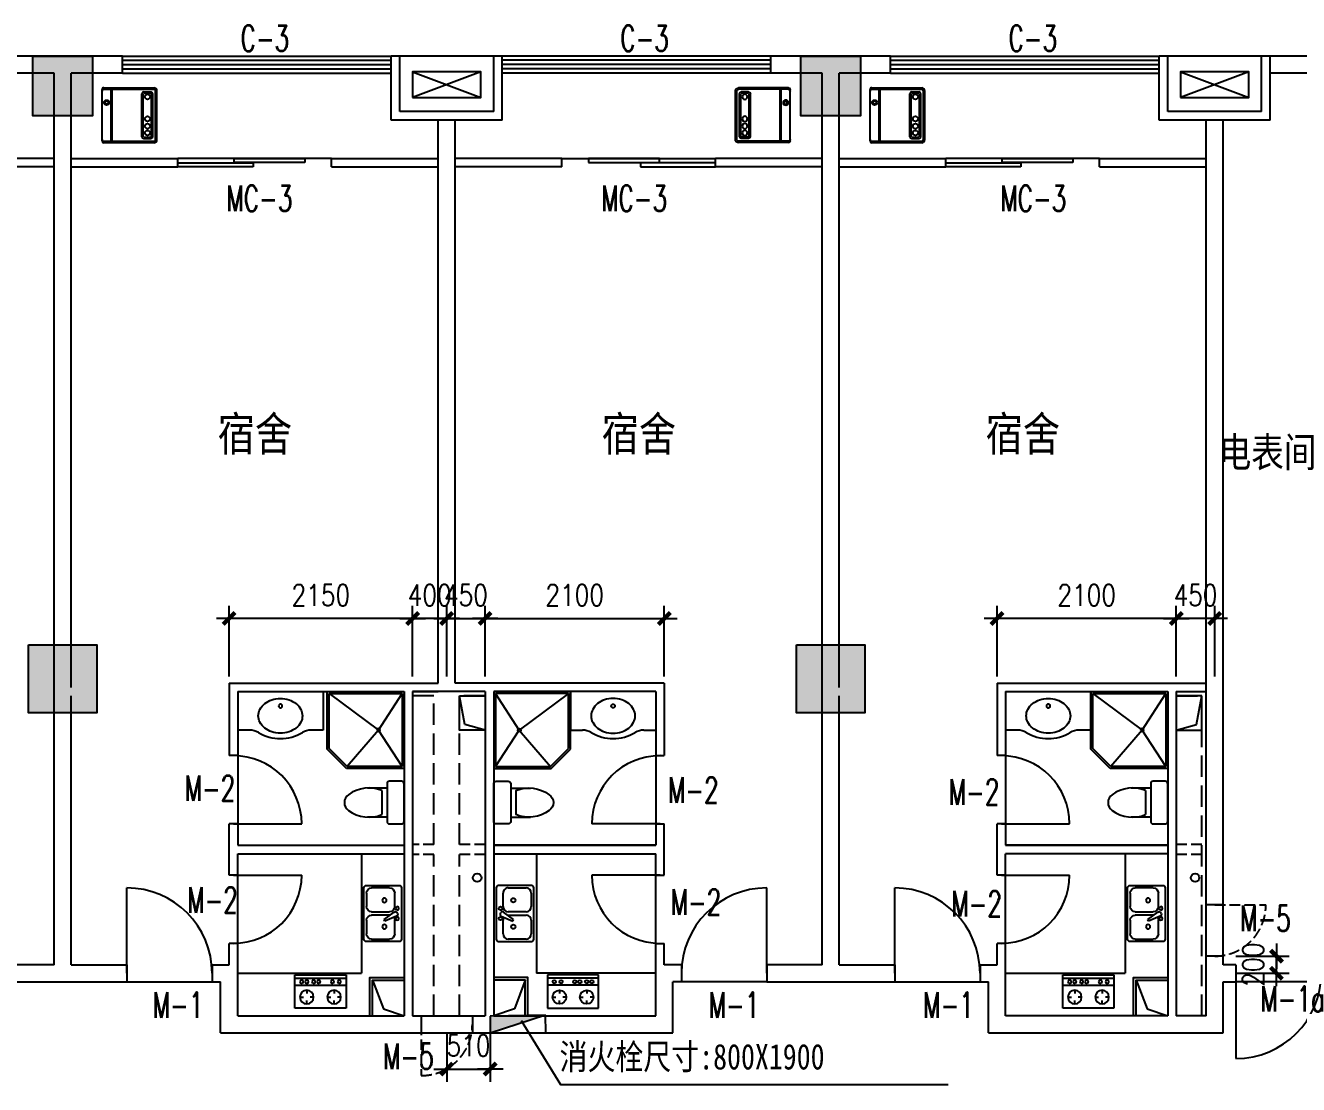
# Model space of a CAD drawing. Extents: x -357449 to -117302, y 127569 to 244935.
# Drawn here: x -296708 to -281788, y 220787 to 233200 of the extents above; entities that cross this region are included whole.
import ezdxf

# ---------------------------------------------------------------- set-up
doc = ezdxf.new("R2010")
doc.units = 0
doc.header["$MEASUREMENT"] = 0
doc.linetypes.add('DASH', pattern=[0.35, 0.25, -0.1])
doc.layers.get('0').update_dxf_attribs({"linetype": 'CONTINUOUS'})
doc.layers.get('DEFPOINTS').update_dxf_attribs({"linetype": 'CONTINUOUS'})
for name, color, linetype in [('1', 8, 'CONTINUOUS'), ('2', 4, 'CONTINUOUS'), ('COLUMN', 4, 'CONTINUOUS'), ('DIM', 7, 'CONTINUOUS'), ('F', 31, 'CONTINUOUS'), ('JAJU', 8, 'CONTINUOUS'), ('WALL', 1, 'CONTINUOUS'), ('WINDOW', 4, 'CONTINUOUS'), ('WINDOWS', 4, 'CONTINUOUS'), ('阳台', 4, 'CONTINUOUS')]:
    doc.layers.add(name, color=color, linetype=linetype)
doc.layers.add('AXIS', color=3, linetype='CONTINUOUS', lineweight=9)
doc.styles.add('CHINA', font='SimSun.ttf', dxfattribs={"width": 0.85, "height": 150})
doc.styles.add('DIM_FONT', font='SIMPLEX.shx', dxfattribs={"width": 0.8})
doc.styles.add('FS', font='txt.shx', dxfattribs={"width": 0.66, "height": 150, "bigfont": 'fs.shx'})
doc.styles.add('H1', font='SimSun.ttf')
doc.dimstyles.new('DIMN-200', dxfattribs={"dimtxt": 300, "dimasz": 1, "dimexe": 250, "dimexo": 0, "dimgap": 150, "dimtad": 1, "dimdec": 0, "dimdsep": 46, "dimtxsty": 'DIM_FONT', "dimblk": '_DIMX', "dimcen": 2.5, "dimclrd": 256, "dimclre": 256, "dimclrt": 4, "dimadec": 0, "dimazin": 0, "dimtfac": 1, "dimtdec": 0, "dimtix": 1, "dimtmove": 2, "dimatfit": 3, "dimldrblk": '_DIMX', "dimfxl": 0, "dimtolj": 1, "dimtzin": 0, "dimarcsym": 0})
doc.dimstyles.get("Standard").update_dxf_attribs({"dimtxt": 375, "dimasz": 1, "dimexe": 150, "dimexo": 0, "dimgap": 200, "dimtad": 1, "dimdec": 0, "dimzin": 0, "dimdsep": 46, "dimtxsty": 'DIM_FONT', "dimblk1": '_DIMX', "dimblk2": '_DIMX', "dimsah": 1, "dimcen": 200, "dimclrd": 256, "dimclre": 256, "dimclrt": 4, "dimadec": 0, "dimazin": 0, "dimtfac": 1, "dimtdec": 0, "dimtix": 1, "dimtmove": 2, "dimatfit": 3, "dimldrblk": '_DIMX', "dimfxl": 0, "dimtolj": 1, "dimtzin": 0, "dimarcsym": 0})

# ---------------------------------------------------------------- blocks, each defined once
blk = doc.blocks.new('A$C571F03B5')
for p, q in [((0, 470), (0, 30)), ((170, 500), (30, 500)), ((200, 30), (200, 470)), ((200, 420), (430, 420)), ((260, 110), (260, 390)), ((30, 0), (170, 0)), ((200, 80), (430, 80))]:
    blk.add_line(p, q)
for centre, radius, start, end in [((30, 470), 30, 90, 180), ((170, 470), 30, 0, 90), ((413, 23), 398, 53.3619, 112.5495), ((590, 250), 110, 303.4509, 56.5491), ((413, 477), 398, 247.4505, 306.6381), ((30, 30), 30, 180, 270), ((170, 30), 30, 270, 0)]:
    blk.add_arc(centre, radius, start, end)
at = {"style": 'DIM_FONT', "text_generation_flag": 4, "width": 0.8, "flags": 9}
for tag in ['YSIZE', 'XSIZE']:
    blk.add_attdef(tag, (0, 250), '', height=0.5, rotation=90, dxfattribs=at)
blk = doc.blocks.new('A$C13156595')
for p, q in [((900, 900), (0, 900)), ((0, 900), (0, 0)), ((900, 225), (900, 900)), ((877, 877), (22, 877)), ((22, 877), (22, 22)), ((300, 450), (22, 877)), ((877, 877), (300, 450)), ((877, 234), (877, 877)), ((22, 22), (300, 450)), ((300, 450), (666, 22)), ((666, 22), (877, 234)), ((675, 0), (900, 225)), ((0, 0), (675, 0)), ((22, 22), (666, 22))]:
    blk.add_line(p, q)
blk.add_circle((300, 450), 18.7)
blk = doc.blocks.new('A$C54757736')
for p, q in [((0, 410), (0, 30)), ((630, 440), (30, 440)), ((30, 90), (30, 300)), ((90, 360), (250, 360)), ((299, 382), (241, 246)), ((259, 236), (347, 355)), ((310, 299), (310, 90)), ((328, 393), (342, 385)), ((350, 90), (350, 300)), ((410, 360), (570, 360)), ((630, 300), (630, 90)), ((660, 30), (660, 410)), ((241, 246), (259, 236)), ((250, 30), (90, 30)), ((570, 30), (410, 30)), ((30, 0), (630, 0))]:
    blk.add_line(p, q)
for centre, radius in [((270, 390), 20), ((390, 390), 20), ((175, 240), 25), ((485, 240), 25)]:
    blk.add_circle(centre, radius)
for centre, radius, start, end in [((30, 410), 30, 90, 180), ((90, 300), 60, 90, 180), ((250, 300), 60, 56.607, 90), ((318, 375), 20, 60, 159.4623), ((332, 367), 20, 320.5377, 60), ((410, 300), 60, 90, 180), ((570, 300), 60, 360, 90), ((630, 410), 30, 360, 90), ((30, 30), 30, 180, 270), ((90, 90), 60, 180, 270), ((250, 90), 60, 270, 360), ((410, 90), 60, 180, 270), ((570, 90), 60, 270, 360), ((630, 30), 30, 270, 360)]:
    blk.add_arc(centre, radius, start, end)
blk = doc.blocks.new('A$C58910DAE')
for p, q in [((0, 600), (0, 0)), ((390, 600), (0, 600)), ((270, 0), (270, 600)), ((350, 0), (350, 600)), ((390, 0), (390, 600)), ((50, 460), (90, 460)), ((130, 540), (130, 500)), ((210, 460), (170, 460)), ((130, 380), (130, 420)), ((130, 220), (130, 180)), ((0, 0), (390, 0)), ((50, 140), (90, 140)), ((130, 60), (130, 100)), ((210, 140), (170, 140))]:
    blk.add_line(p, q)
for centre, radius in [((130, 460), 80), ((310, 520), 20), ((310, 440), 20), ((310, 280), 20), ((130, 140), 80), ((310, 220), 20), ((310, 140), 20), ((310, 80), 20)]:
    blk.add_circle(centre, radius)
blk = doc.blocks.new('A$C6F837C5C')
at = {"layer": '1'}
blk.add_lwpolyline([(259, 407, 0.078966), (157, 391, 0.088152), (76, 347, 0.105269), (19, 279, 0.121685), (0, 203, 0.121685), (19, 128, 0.105269), (76, 60, 0.088152), (157, 16, 0.078966), (259, 0, 0.078966), (360, 16, 0.088152), (441, 60, 0.105269), (498, 128, 0.121685), (517, 203, 0.121685), (498, 279, 0.105269), (441, 347, 0.088152), (360, 391, 0.078966)], format="xyb", close=True, dxfattribs=at)
blk.add_circle((259, 88), 22, dxfattribs=at)
blk = doc.blocks.new('A$C5E2968BE')
for p, q in [((0, 606), (0, 38)), ((16, 606), (16, 38)), ((622, 643), (38, 643)), ((622, 627), (38, 627)), ((525, 627), (525, 16)), ((536, 627), (536, 16)), ((643, 622), (643, 21)), ((48, 573), (48, 70)), ((64, 573), (64, 70)), ((155, 595), (70, 595)), ((155, 579), (70, 579)), ((161, 573), (161, 70)), ((177, 573), (177, 70)), ((622, 16), (38, 16)), ((622, 0), (38, 0)), ((155, 64), (70, 64)), ((155, 48), (70, 48))]:
    blk.add_line(p, q)
for centre, radius in [((111, 529), 30), ((111, 449), 30), ((111, 364), 30), ((590, 173), 30), ((590, 173), 19.3), ((111, 106), 30)]:
    blk.add_circle(centre, radius)
for centre, radius, start, end in [((38, 606), 37.5, 90, 180), ((38, 606), 21.4, 90, 180), ((622, 622), 21.4, 0, 90), ((622, 606), 21.4, 0, 90), ((70, 573), 21.4, 90, 180), ((155, 573), 21.4, 0, 90), ((38, 38), 37.5, 180, 270), ((38, 38), 21.4, 180, 270), ((70, 70), 21.4, 180, 270), ((155, 70), 21.4, 270, 0), ((622, 38), 21.4, 270, 0), ((622, 21), 21.4, 270, 0)]:
    blk.add_arc(centre, radius, start, end)
blk = doc.blocks.new('_DIMX')
blk.add_line((-150, 0), (150, 0))
at = {"const_width": 50}
blk.add_lwpolyline([(-70, -70), (70, 70)], dxfattribs=at)
blk = doc.blocks.new('*D563')
at = {"linetype": 'ByBlock'}
for p, q in [((-282104, 221787), (-282104, 221214)), ((-281594, 221784), (-281594, 221214)), ((-282105, 221364), (-282106, 221364)), ((-282104, 221364), (-281594, 221364)), ((-281593, 221364), (-281592, 221364))]:
    blk.add_line(p, q, dxfattribs=at)
at = {"layer": 'DEFPOINTS', "color": 0, "linetype": 'ByBlock'}
for p in [(-282104, 221787), (-281594, 221784), (-281594, 221364)]:
    blk.add_point(p, dxfattribs=at)
at = {"linetype": 'ByBlock'}
blk.add_blockref('_DIMX', (-282104, 221364), dxfattribs=at)
at = {"linetype": 'ByBlock', "rotation": 180}
blk.add_blockref('_DIMX', (-281594, 221364), dxfattribs=at)
at = {"color": 4, "linetype": 'ByBlock', "insert": (-281849, 221639), "char_height": 250, "attachment_point": 5, "style": 'DIM_FONT'}
blk.add_mtext('\\A1;510', dxfattribs=at)
blk = doc.blocks.new('*D648')
at = {"linetype": 'ByBlock'}
for p, q in [((-290654, 225965), (-290654, 226795)), ((-288554, 225965), (-288554, 226795)), ((-290653, 226645), (-288555, 226645))]:
    blk.add_line(p, q, dxfattribs=at)
at = {"layer": 'DEFPOINTS', "color": 0, "linetype": 'ByBlock'}
for p in [(-288554, 226645), (-290654, 225965), (-288554, 225965)]:
    blk.add_point(p, dxfattribs=at)
at = {"linetype": 'ByBlock', "rotation": 180}
blk.add_blockref('_DIMX', (-290654, 226645), dxfattribs=at)
at = {"linetype": 'ByBlock'}
blk.add_blockref('_DIMX', (-288554, 226645), dxfattribs=at)
at = {"color": 4, "linetype": 'ByBlock', "insert": (-289604, 226920), "char_height": 250, "attachment_point": 5, "style": 'DIM_FONT'}
blk.add_mtext('\\A1;2100', dxfattribs=at)
blk = doc.blocks.new('*D647')
at = {"linetype": 'ByBlock'}
for p, q in [((-291104, 225965), (-291104, 226795)), ((-290654, 225965), (-290654, 226795)), ((-291105, 226645), (-291106, 226645)), ((-291104, 226645), (-290654, 226645)), ((-290653, 226645), (-290652, 226645))]:
    blk.add_line(p, q, dxfattribs=at)
at = {"layer": 'DEFPOINTS', "color": 0, "linetype": 'ByBlock'}
for p in [(-290654, 226645), (-291104, 225965), (-290654, 225965)]:
    blk.add_point(p, dxfattribs=at)
at = {"linetype": 'ByBlock'}
blk.add_blockref('_DIMX', (-291104, 226645), dxfattribs=at)
at = {"linetype": 'ByBlock', "rotation": 180}
blk.add_blockref('_DIMX', (-290654, 226645), dxfattribs=at)
at = {"color": 4, "linetype": 'ByBlock', "insert": (-290879, 226920), "char_height": 250, "attachment_point": 5, "style": 'DIM_FONT'}
blk.add_mtext('\\A1;450', dxfattribs=at)
blk = doc.blocks.new('*D646')
at = {"linetype": 'ByBlock'}
for p, q in [((-291504, 225965), (-291504, 226795)), ((-291104, 225965), (-291104, 226795)), ((-291505, 226645), (-291506, 226645)), ((-291104, 226645), (-291504, 226645)), ((-291103, 226645), (-291102, 226645))]:
    blk.add_line(p, q, dxfattribs=at)
at = {"layer": 'DEFPOINTS', "color": 0, "linetype": 'ByBlock'}
for p in [(-291504, 226645), (-291504, 225965), (-291104, 225965)]:
    blk.add_point(p, dxfattribs=at)
at = {"linetype": 'ByBlock'}
blk.add_blockref('_DIMX', (-291504, 226645), dxfattribs=at)
at = {"linetype": 'ByBlock', "rotation": 180}
blk.add_blockref('_DIMX', (-291104, 226645), dxfattribs=at)
at = {"color": 4, "linetype": 'ByBlock', "insert": (-291304, 226920), "char_height": 250, "attachment_point": 5, "style": 'DIM_FONT'}
blk.add_mtext('\\A1;400', dxfattribs=at)
blk = doc.blocks.new('*D645')
at = {"linetype": 'ByBlock'}
for p, q in [((-293654, 225965), (-293654, 226795)), ((-291504, 225965), (-291504, 226795)), ((-291505, 226645), (-293653, 226645))]:
    blk.add_line(p, q, dxfattribs=at)
at = {"layer": 'DEFPOINTS', "color": 0, "linetype": 'ByBlock'}
for p in [(-293654, 226645), (-293654, 225965), (-291504, 225965)]:
    blk.add_point(p, dxfattribs=at)
at = {"linetype": 'ByBlock', "rotation": 180}
blk.add_blockref('_DIMX', (-293654, 226645), dxfattribs=at)
at = {"linetype": 'ByBlock'}
blk.add_blockref('_DIMX', (-291504, 226645), dxfattribs=at)
at = {"color": 4, "linetype": 'ByBlock', "insert": (-292579, 226920), "char_height": 250, "attachment_point": 5, "style": 'DIM_FONT'}
blk.add_mtext('\\A1;2150', dxfattribs=at)
blk = doc.blocks.new('*D657')
at = {"linetype": 'ByBlock'}
for p, q in [((-275654, 225965), (-275654, 226795)), ((-273554, 225965), (-273554, 226795)), ((-273555, 226645), (-275653, 226645))]:
    blk.add_line(p, q, dxfattribs=at)
at = {"layer": 'DEFPOINTS', "color": 0, "linetype": 'ByBlock'}
for p in [(-275654, 226645), (-275654, 225965), (-273554, 225965)]:
    blk.add_point(p, dxfattribs=at)
at = {"linetype": 'ByBlock', "rotation": 180}
blk.add_blockref('_DIMX', (-275654, 226645), dxfattribs=at)
at = {"linetype": 'ByBlock'}
blk.add_blockref('_DIMX', (-273554, 226645), dxfattribs=at)
at = {"color": 4, "linetype": 'ByBlock', "insert": (-274604, 226920), "char_height": 250, "attachment_point": 5, "style": 'DIM_FONT'}
blk.add_mtext('\\A1;2100', dxfattribs=at)
blk = doc.blocks.new('*D658')
at = {"linetype": 'ByBlock'}
for p, q in [((-273554, 225965), (-273554, 226795)), ((-273104, 225965), (-273104, 226795)), ((-273555, 226645), (-273556, 226645)), ((-273104, 226645), (-273554, 226645)), ((-273103, 226645), (-273102, 226645))]:
    blk.add_line(p, q, dxfattribs=at)
at = {"layer": 'DEFPOINTS', "color": 0, "linetype": 'ByBlock'}
for p in [(-273554, 226645), (-273554, 225965), (-273104, 225965)]:
    blk.add_point(p, dxfattribs=at)
at = {"linetype": 'ByBlock'}
blk.add_blockref('_DIMX', (-273554, 226645), dxfattribs=at)
at = {"linetype": 'ByBlock', "rotation": 180}
blk.add_blockref('_DIMX', (-273104, 226645), dxfattribs=at)
at = {"color": 4, "linetype": 'ByBlock', "insert": (-273329, 226920), "char_height": 250, "attachment_point": 5, "style": 'DIM_FONT'}
blk.add_mtext('\\A1;450', dxfattribs=at)
blk = doc.blocks.new('A$C7A4B52A7')
at = {"layer": '1'}
for p, q in [((27586, 3633), (26936, 3623)), ((26936, 3623), (26939, 3423)), ((27586, 3633), (26939, 3423)), ((27589, 3433), (27586, 3633)), ((26939, 3423), (27589, 3433))]:
    blk.add_line(p, q, dxfattribs=at)
blk.add_solid([(27583, 3631), (26937, 3622), (26941, 3426)], dxfattribs=at)
blk = doc.blocks.new('*D1247')
at = {"linetype": 'ByBlock'}
for p, q in [((-284067, 222292), (-283442, 222292)), ((-283592, 222293), (-283592, 222294)), ((-283592, 222092), (-283592, 222292)), ((-284067, 222092), (-283442, 222092)), ((-283592, 222091), (-283592, 222090))]:
    blk.add_line(p, q, dxfattribs=at)
at = {"layer": 'DEFPOINTS', "color": 0, "linetype": 'ByBlock'}
for p in [(-284067, 222292), (-283592, 222292), (-284067, 222092)]:
    blk.add_point(p, dxfattribs=at)
at = {"linetype": 'ByBlock'}
for p, rotation in [((-283592, 222292), 270), ((-283592, 222092), 90)]:
    blk.add_blockref('_DIMX', p, dxfattribs=dict(at, rotation=rotation))
at = {"color": 4, "linetype": 'ByBlock', "insert": (-283867, 222192), "char_height": 250, "attachment_point": 5, "rotation": 90, "style": 'DIM_FONT'}
blk.add_mtext('\\A1;200', dxfattribs=at)

msp = doc.modelspace()

# ---------------------------------------------------------------- hatches: boundary and pattern name
at = {"layer": 'COLUMN'}
h = msp.add_hatch(color=256, dxfattribs=at)
h.paths.add_polyline_path([(-296270.51, 232841.93), (-296620.51, 232841.93), (-296620.51, 232491.93), (-296270.51, 232491.93)])
h.paths.add_polyline_path([(-295920.51, 232841.93), (-296270.51, 232841.93), (-296270.51, 232491.93), (-295920.51, 232491.93)])
h.paths.add_polyline_path([(-296270.51, 232491.93), (-296620.51, 232491.93), (-296620.51, 232141.93), (-296270.51, 232141.93)])
h.paths.add_polyline_path([(-295920.51, 232491.93), (-296270.51, 232491.93), (-296270.51, 232141.93), (-295920.51, 232141.93)])
h = msp.add_hatch(color=256, dxfattribs=at)
h.paths.add_polyline_path([(-287270.51, 232841.93), (-287620.51, 232841.93), (-287620.51, 232491.93), (-287270.51, 232491.93)])
h.paths.add_polyline_path([(-286920.51, 232841.93), (-287270.51, 232841.93), (-287270.51, 232491.93), (-286920.51, 232491.93)])
h.paths.add_polyline_path([(-287270.51, 232491.93), (-287620.51, 232491.93), (-287620.51, 232141.93), (-287270.51, 232141.93)])
h.paths.add_polyline_path([(-286920.51, 232491.93), (-287270.51, 232491.93), (-287270.51, 232141.93), (-286920.51, 232141.93)])
for points in [[(-296670.51, 225141.93), (-295870.51, 225141.93), (-295870.51, 225941.93), (-296670.51, 225941.93)], [(-287670.51, 225141.93), (-286870.51, 225141.93), (-286870.51, 225941.93), (-287670.51, 225941.93)]]:
    msp.add_hatch(color=256, dxfattribs=at).paths.add_polyline_path(points)

# ---------------------------------------------------------------- linework, layer by layer
at = {"layer": '1'}
for p, q in [((-291370.51, 232657.83), (-292170.51, 232357.83)), ((-292170.51, 232657.83), (-291370.51, 232357.83)), ((-282370.51, 232657.83), (-283170.51, 232357.83)), ((-283170.51, 232657.83), (-282370.51, 232357.83)), ((-293220.51, 225391.93), (-293220.51, 224941.93)), ((-290320.51, 225391.93), (-290320.51, 224941.93)), ((-284220.51, 225391.93), (-284220.51, 224941.93)), ((-294081.07, 224941.93), (-294220.51, 224941.93)), ((-293220.51, 224941.93), (-293359.96, 224941.93)), ((-290320.51, 224941.93), (-290181.07, 224941.93)), ((-289459.96, 224941.93), (-289320.51, 224941.93)), ((-285081.07, 224941.93), (-285220.51, 224941.93)), ((-284220.51, 224941.93), (-284359.96, 224941.93)), ((-292770.51, 223491.93), (-292770.51, 222091.93)), ((-290720.51, 223491.93), (-290720.51, 222091.93)), ((-283820.51, 223491.93), (-283820.51, 222091.93)), ((-282670.51, 222891.93), (-282870.51, 222891.93)), ((-282670.51, 222291.93), (-282870.51, 222291.93)), ((-294220.51, 222091.93), (-292770.51, 222091.93)), ((-292640.51, 222011.93), (-292512.67, 221676.37)), ((-290850.51, 222011.93), (-290978.35, 221676.37)), ((-289320.51, 222091.93), (-290720.51, 222091.93)), ((-285220.51, 222091.93), (-283820.51, 222091.93)), ((-283690.51, 222011.93), (-283562.67, 221676.37)), ((-292512.67, 221676.37), (-292270.51, 221591.93)), ((-292070.51, 221591.93), (-292070.51, 221391.93)), ((-291470.51, 221591.93), (-291470.51, 221391.93)), ((-290978.35, 221676.37), (-291220.51, 221591.93)), ((-283562.67, 221676.37), (-283320.51, 221591.93))]:
    msp.add_line(p, q, dxfattribs=at)
for points in [[(-292170.51, 232357.83), (-291370.51, 232357.83), (-291370.51, 232657.83), (-292170.51, 232657.83)], [(-283170.51, 232357.83), (-282370.51, 232357.83), (-282370.51, 232657.83), (-283170.51, 232657.83)]]:
    msp.add_lwpolyline(points, close=True, dxfattribs=at)
for points in [[(-292670.51, 221591.93), (-292670.51, 221591.93), (-292670.51, 222041.93), (-292270.51, 222041.93)], [(-292640.51, 221591.93), (-292640.51, 222011.93), (-292270.51, 222011.93)], [(-290820.51, 221591.93), (-290820.51, 221591.93), (-290820.51, 222041.93), (-291220.51, 222041.93)], [(-290850.51, 221591.93), (-290850.51, 222011.93), (-291220.51, 222011.93)], [(-283720.51, 221591.93), (-283720.51, 221591.93), (-283720.51, 222041.93), (-283320.51, 222041.93)], [(-283690.51, 221591.93), (-283690.51, 222011.93), (-283320.51, 222011.93)]]:
    msp.add_lwpolyline(points, dxfattribs=at)
for centre, radius, start, end in [((-294081.07, 224741.93), 200, 58.997281, 90), ((-293720.51, 225341.93), 500, 238.997281, 301.002719), ((-293359.96, 224741.93), 200, 90, 121.002719), ((-290181.07, 224741.93), 200, 58.997281, 90), ((-289820.51, 225341.93), 500, 238.997281, 301.002719), ((-289459.96, 224741.93), 200, 90, 121.002719), ((-285081.07, 224741.93), 200, 58.997281, 90), ((-284720.51, 225341.93), 500, 238.997281, 301.002719), ((-284359.96, 224741.93), 200, 90, 121.002719)]:
    msp.add_arc(centre, radius, start, end, dxfattribs=at)
at = {"layer": '2', "color": 4}
msp.add_lwpolyline([(-290900.23, 221537.56), (-290435.55, 220787.06), (-285893.46, 220787.06)], dxfattribs=at)
at = {"layer": 'COLUMN'}
for points in [[(-296620.51, 232841.93), (-295920.51, 232841.93), (-295920.51, 232141.93), (-296620.51, 232141.93)], [(-287620.51, 232841.93), (-286920.51, 232841.93), (-286920.51, 232141.93), (-287620.51, 232141.93)], [(-296670.51, 225941.93), (-295870.51, 225941.93), (-295870.51, 225141.93), (-296670.51, 225141.93)], [(-287670.51, 225941.93), (-286870.51, 225941.93), (-286870.51, 225141.93), (-287670.51, 225141.93)]]:
    msp.add_lwpolyline(points, close=True, dxfattribs=at)
at = {"layer": 'DIM'}
for centre in [(-291413.93, 223211.42), (-283000.76, 223211.42)]:
    msp.add_circle(centre, 50, dxfattribs=at)
at = {"layer": 'JAJU', "color": 8}
for p, q in [((-295570.51, 232691.93), (-292420.51, 232691.93)), ((-295570.51, 232641.93), (-292420.51, 232641.93)), ((-287970.51, 232691.93), (-291120.51, 232691.93)), ((-287970.51, 232641.93), (-291120.51, 232641.93)), ((-286570.51, 232691.93), (-283420.51, 232691.93)), ((-286570.51, 232641.93), (-283420.51, 232641.93))]:
    msp.add_line(p, q, dxfattribs=at)
at = {"layer": 'WALL'}
for p, q in [((-295570.51, 232841.93), (-296970.51, 232841.93)), ((-295570.51, 232841.93), (-296670.51, 232841.93)), ((-295570.51, 232641.93), (-295570.51, 232841.93)), ((-292420.51, 232091.93), (-292420.51, 232841.93)), ((-292320.51, 232841.93), (-292420.51, 232841.93)), ((-292320.51, 232191.93), (-292320.51, 232841.93)), ((-291220.51, 232191.93), (-291220.51, 232841.93)), ((-291120.51, 232841.93), (-291220.51, 232841.93)), ((-291120.51, 232091.93), (-291120.51, 232841.93)), ((-287970.51, 232641.93), (-287970.51, 232841.93)), ((-286570.51, 232841.93), (-287970.51, 232841.93)), ((-286570.51, 232841.93), (-287670.51, 232841.93)), ((-286570.51, 232641.93), (-286570.51, 232841.93)), ((-283420.51, 232091.93), (-283420.51, 232841.93)), ((-283320.51, 232841.93), (-283420.51, 232841.93)), ((-283320.51, 232191.93), (-283320.51, 232841.93)), ((-282220.51, 232191.93), (-282220.51, 232841.93)), ((-282120.51, 232841.93), (-282220.51, 232841.93)), ((-282120.51, 232091.93), (-282120.51, 232841.93)), ((-281170.51, 232841.93), (-282120.51, 232841.93)), ((-296370.51, 232641.93), (-296970.51, 232641.93)), ((-296370.51, 222191.93), (-296370.51, 232641.93)), ((-296170.51, 225441.93), (-296170.51, 232641.93)), ((-295570.51, 232641.93), (-296170.51, 232641.93)), ((-287370.51, 232641.93), (-287970.51, 232641.93)), ((-287370.51, 222191.93), (-287370.51, 232641.93)), ((-287170.51, 225441.93), (-287170.51, 232641.93)), ((-286570.51, 232641.93), (-287170.51, 232641.93)), ((-281370.51, 232641.93), (-282120.51, 232641.93)), ((-291220.51, 232191.93), (-292320.51, 232191.93)), ((-282220.51, 232191.93), (-283320.51, 232191.93)), ((-291120.51, 232091.93), (-292420.51, 232091.93)), ((-291870.51, 225491.93), (-291870.51, 232091.93)), ((-291670.51, 225491.93), (-291670.51, 232091.93)), ((-282120.51, 232091.93), (-283420.51, 232091.93)), ((-282870.51, 225491.93), (-282870.51, 232091.93)), ((-282670.51, 222191.93), (-282670.51, 232091.93)), ((-294320.51, 225491.93), (-291870.51, 225491.93)), ((-294320.51, 225491.93), (-294320.51, 224641.93)), ((-289220.51, 225491.93), (-291670.51, 225491.93)), ((-289220.51, 225491.93), (-289220.51, 224641.93)), ((-285320.51, 225491.93), (-282870.51, 225491.93)), ((-285320.51, 225491.93), (-285320.51, 224641.93)), ((-282870.51, 223591.93), (-282870.51, 225491.93)), ((-296170.51, 222191.93), (-296170.51, 225341.93)), ((-294220.51, 225391.93), (-292270.51, 225391.93)), ((-294220.51, 225391.93), (-294220.51, 224641.93)), ((-292270.51, 225391.93), (-292270.51, 221591.93)), ((-291320.51, 225391.93), (-292170.51, 225391.93)), ((-292170.51, 225391.93), (-291870.51, 225391.93)), ((-292170.51, 225391.93), (-292170.51, 221591.93)), ((-291320.51, 225391.93), (-291320.51, 221591.93)), ((-291220.51, 225391.93), (-291220.51, 221591.93)), ((-289320.51, 225391.93), (-291220.51, 225391.93)), ((-289320.51, 225391.93), (-289320.51, 224641.93)), ((-287170.51, 222191.93), (-287170.51, 225341.93)), ((-285220.51, 225391.93), (-283320.51, 225391.93)), ((-285220.51, 225391.93), (-285220.51, 224641.93)), ((-283320.51, 225391.93), (-283320.51, 221591.93)), ((-283220.51, 225391.93), (-282870.51, 225391.93)), ((-283220.51, 225391.93), (-283220.51, 221591.93)), ((-294220.51, 224641.93), (-294320.51, 224641.93)), ((-289320.51, 224641.93), (-289220.51, 224641.93)), ((-285220.51, 224641.93), (-285320.51, 224641.93)), ((-294320.51, 223241.93), (-294320.51, 223841.93)), ((-294220.51, 223841.93), (-294320.51, 223841.93)), ((-294220.51, 223841.93), (-294220.51, 223591.93)), ((-289320.51, 223841.93), (-289220.51, 223841.93)), ((-289320.51, 223841.93), (-289320.51, 223591.93)), ((-289220.51, 223241.93), (-289220.51, 223841.93)), ((-285320.51, 223241.93), (-285320.51, 223841.93)), ((-285220.51, 223841.93), (-285320.51, 223841.93)), ((-285220.51, 223841.93), (-285220.51, 223591.93)), ((-294220.51, 223591.93), (-292270.51, 223591.93)), ((-289320.51, 223591.93), (-291220.51, 223591.93)), ((-291220.51, 223591.93), (-289320.51, 223591.93)), ((-283320.51, 223591.93), (-285220.51, 223591.93)), ((-285220.51, 223591.93), (-283320.51, 223591.93)), ((-282870.51, 221591.93), (-282870.51, 223591.93)), ((-294220.51, 223491.93), (-292270.51, 223491.93)), ((-294220.51, 223241.93), (-294220.51, 223491.93)), ((-291220.51, 223491.93), (-289320.51, 223491.93)), ((-289320.51, 223241.93), (-289320.51, 223491.93)), ((-283320.51, 223491.93), (-285220.51, 223491.93)), ((-285220.51, 223241.93), (-285220.51, 223491.93)), ((-294220.51, 223241.93), (-294320.51, 223241.93)), ((-289320.51, 223241.93), (-289220.51, 223241.93)), ((-285220.51, 223241.93), (-285320.51, 223241.93)), ((-294320.51, 222191.93), (-294320.51, 222441.93)), ((-294220.51, 222441.93), (-294320.51, 222441.93)), ((-294220.51, 221591.93), (-294220.51, 222441.93)), ((-289320.51, 221591.93), (-289320.51, 222441.93)), ((-289320.51, 222441.93), (-289220.51, 222441.93)), ((-289220.51, 222191.93), (-289220.51, 222441.93)), ((-285220.51, 222441.93), (-285320.51, 222441.93)), ((-285320.51, 222191.93), (-285320.51, 222441.93)), ((-285220.51, 221591.93), (-285220.51, 222441.93)), ((-296370.51, 222191.93), (-297020.51, 222191.93)), ((-296170.51, 222191.93), (-295520.51, 222191.93)), ((-295520.51, 222191.93), (-295520.51, 221991.93)), ((-294520.51, 222191.93), (-294520.51, 221991.93)), ((-294520.51, 222191.93), (-294320.51, 222191.93)), ((-289020.51, 222191.93), (-289220.51, 222191.93)), ((-289020.51, 222191.93), (-289020.51, 221991.93)), ((-288020.51, 222191.93), (-288020.51, 221991.93)), ((-287370.51, 222191.93), (-288020.51, 222191.93)), ((-287170.51, 222191.93), (-286520.51, 222191.93)), ((-286520.51, 222191.93), (-286520.51, 221991.93)), ((-285520.51, 222191.93), (-285320.51, 222191.93)), ((-285520.51, 222191.93), (-285520.51, 221991.93)), ((-282521.37, 222191.93), (-282670.51, 222191.93)), ((-282521.37, 222191.93), (-282521.37, 221991.93)), ((-297020.51, 221991.93), (-295520.51, 221991.93)), ((-294520.51, 221991.93), (-294420.51, 221991.93)), ((-294420.51, 221391.93), (-294420.51, 221991.93)), ((-289120.51, 221391.93), (-289120.51, 221991.93)), ((-289020.51, 221991.93), (-289120.51, 221991.93)), ((-289020.51, 221991.93), (-289120.51, 221991.93)), ((-289120.51, 221391.93), (-289120.51, 221991.93)), ((-288020.51, 221991.93), (-286520.51, 221991.93)), ((-285520.51, 221991.93), (-285420.51, 221991.93)), ((-285520.51, 221991.93), (-285420.51, 221991.93)), ((-285520.51, 221991.93), (-285420.51, 221991.93)), ((-285420.51, 221391.93), (-285420.51, 221991.93)), ((-285420.51, 221391.93), (-285420.51, 221991.93)), ((-285420.51, 221391.93), (-285420.51, 221991.93)), ((-282670.51, 221991.93), (-282521.37, 221991.93)), ((-282670.51, 221391.93), (-282670.51, 221991.93)), ((-294220.51, 221591.93), (-292270.51, 221591.93)), ((-292170.51, 221591.93), (-291320.51, 221591.93)), ((-291220.51, 221591.93), (-289320.51, 221591.93)), ((-283320.51, 221591.93), (-285220.51, 221591.93)), ((-282870.51, 221591.93), (-283220.51, 221591.93)), ((-294420.51, 221391.93), (-289120.51, 221391.93)), ((-285420.51, 221391.93), (-282670.51, 221391.93))]:
    msp.add_line(p, q, dxfattribs=at)
at = {"layer": 'WINDOW'}
for p, q in [((-293120.51, 231641.93), (-294920.51, 231641.93)), ((-290420.51, 231641.93), (-288620.51, 231641.93)), ((-284120.51, 231641.93), (-285920.51, 231641.93)), ((-281521.37, 221991.93), (-282521.37, 221991.93))]:
    msp.add_line(p, q, dxfattribs=at)
at = {"layer": 'WINDOWS'}
for p, q in [((-295570.51, 232841.93), (-292420.51, 232841.93)), ((-295570.51, 232791.93), (-292420.51, 232791.93)), ((-291220.51, 232841.93), (-292320.51, 232841.93)), ((-287970.51, 232841.93), (-291120.51, 232841.93)), ((-287970.51, 232791.93), (-291120.51, 232791.93)), ((-286570.51, 232841.93), (-283420.51, 232841.93)), ((-286570.51, 232791.93), (-283420.51, 232791.93)), ((-282220.51, 232841.93), (-283320.51, 232841.93)), ((-295570.51, 232741.93), (-292420.51, 232741.93)), ((-287970.51, 232741.93), (-291120.51, 232741.93)), ((-286570.51, 232741.93), (-283420.51, 232741.93)), ((-296370.51, 231641.93), (-297620.51, 231641.93)), ((-296170.51, 231641.93), (-294920.51, 231641.93)), ((-294920.51, 231541.93), (-294920.51, 231641.93)), ((-293120.51, 231641.93), (-291870.51, 231641.93)), ((-293120.51, 231541.93), (-293120.51, 231641.93)), ((-290420.51, 231641.93), (-291670.51, 231641.93)), ((-290420.51, 231541.93), (-290420.51, 231641.93)), ((-287370.51, 231641.93), (-288620.51, 231641.93)), ((-288620.51, 231541.93), (-288620.51, 231641.93)), ((-287170.51, 231641.93), (-285920.51, 231641.93)), ((-285920.51, 231541.93), (-285920.51, 231641.93)), ((-284120.51, 231641.93), (-282870.51, 231641.93)), ((-284120.51, 231541.93), (-284120.51, 231641.93)), ((-296370.51, 231541.93), (-297620.51, 231541.93)), ((-296170.51, 231541.93), (-294920.51, 231541.93)), ((-293120.51, 231541.93), (-291870.51, 231541.93)), ((-290420.51, 231541.93), (-291670.51, 231541.93)), ((-287370.51, 231541.93), (-288620.51, 231541.93)), ((-287170.51, 231541.93), (-285920.51, 231541.93)), ((-284120.51, 231541.93), (-282870.51, 231541.93)), ((-291557.41, 225007.65), (-291620.51, 225341.93)), ((-282983.61, 225007.65), (-282920.51, 225341.93)), ((-291320.51, 224941.93), (-291557.41, 225007.65)), ((-283220.51, 224941.93), (-282983.61, 225007.65)), ((-294220.51, 224641.93), (-294220.51, 223841.93)), ((-289320.51, 224641.93), (-289320.51, 223841.93)), ((-285220.51, 224641.93), (-285220.51, 223841.93)), ((-294270.51, 223841.93), (-293470.51, 223841.93)), ((-289270.51, 223841.93), (-290070.51, 223841.93)), ((-285270.51, 223841.93), (-284470.51, 223841.93)), ((-294270.51, 223241.93), (-293470.51, 223241.93)), ((-294220.51, 222441.93), (-294220.51, 223241.93)), ((-289270.51, 223241.93), (-290070.51, 223241.93)), ((-289320.51, 222441.93), (-289320.51, 223241.93)), ((-285270.51, 223241.93), (-284470.51, 223241.93)), ((-285220.51, 222441.93), (-285220.51, 223241.93)), ((-295520.51, 222091.93), (-295520.51, 223091.93)), ((-288020.51, 222091.93), (-288020.51, 223091.93)), ((-286520.51, 222091.93), (-286520.51, 223091.93)), ((-282521.37, 222091.93), (-282521.37, 221091.93)), ((-295520.51, 221991.93), (-294520.51, 221991.93)), ((-288020.51, 221991.93), (-289020.51, 221991.93)), ((-286520.51, 221991.93), (-285520.51, 221991.93))]:
    msp.add_line(p, q, dxfattribs=at)
for points in [[(-294040.82, 231541.93), (-294920.51, 231541.93), (-294920.51, 231590.66), (-294040.82, 231590.66)], [(-293432.84, 231593.19), (-294262.97, 231593.19), (-294262.97, 231641.93), (-293432.84, 231641.93)], [(-290108.19, 231593.19), (-289278.05, 231593.19), (-289278.05, 231641.93), (-290108.19, 231641.93)], [(-289500.2, 231541.93), (-288620.51, 231541.93), (-288620.51, 231590.66), (-289500.2, 231590.66)], [(-285040.82, 231541.93), (-285920.51, 231541.93), (-285920.51, 231590.66), (-285040.82, 231590.66)], [(-284432.84, 231593.19), (-285262.97, 231593.19), (-285262.97, 231641.93), (-284432.84, 231641.93)], [(-291620.51, 225341.93), (-291320.51, 225341.93), (-291320.51, 224941.93), (-291620.51, 224941.93)], [(-282920.51, 225341.93), (-283220.51, 225341.93), (-283220.51, 224941.93), (-282920.51, 224941.93)]]:
    msp.add_lwpolyline(points, close=True, dxfattribs=at)
for centre, radius, start, end in [((-294270.51, 223841.93), 800, 0, 90), ((-289270.51, 223841.93), 800, 90, 180), ((-285270.51, 223841.93), 800, 0, 90), ((-294270.51, 223241.93), 800, 270, 0), ((-289270.51, 223241.93), 800, 180, 270), ((-285270.51, 223241.93), 800, 270, 0), ((-295520.51, 222091.93), 1000, 0, 90), ((-288020.51, 222091.93), 1000, 90, 180), ((-286520.51, 222091.93), 1000, 0, 90), ((-282521.37, 222091.93), 1000, 270, 0)]:
    msp.add_arc(centre, radius, start, end, dxfattribs=at)
at = {"layer": '阳台', "color": 8, "linetype": 'DASH', "ltscale": 1000}
for p, q in [((-291920.51, 225341.93), (-292170.51, 225341.93)), ((-291920.51, 223601.93), (-291920.51, 225341.93)), ((-291620.51, 223601.93), (-291620.51, 225341.93)), ((-291320.51, 225341.93), (-291620.51, 225341.93)), ((-283220.51, 225341.93), (-282920.51, 225341.93)), ((-282920.51, 221591.93), (-282920.51, 225341.93)), ((-291920.51, 221591.93), (-291920.51, 223481.93)), ((-291620.51, 221591.93), (-291620.51, 223481.93))]:
    msp.add_line(p, q, dxfattribs=at)
at = {"layer": '阳台', "color": 8, "linetype": 'DASH', "ltscale": 500}
for p, q in [((-291920.51, 223601.93), (-292170.51, 223601.93)), ((-291320.51, 223601.93), (-291620.51, 223601.93)), ((-282920.51, 223601.93), (-283220.51, 223601.93)), ((-291920.51, 223481.93), (-292170.51, 223481.93)), ((-291320.51, 223481.93), (-291620.51, 223481.93)), ((-282920.51, 223481.93), (-283220.51, 223481.93)), ((-282770.51, 222891.93), (-282170.51, 222891.93)), ((-292070.51, 221491.93), (-292070.51, 220891.93))]:
    msp.add_line(p, q, dxfattribs=at)
for centre, end in [((-282770.51, 222891.93), 360), ((-292070.51, 221491.93), 0)]:
    msp.add_arc(centre, 600, 270, end, dxfattribs=at)

# ---------------------------------------------------------------- block references
at = {"layer": '1'}
for name, p, rotation in [('A$C5E2968BE', (-295166.37, 232469.71), 180), ('A$C5E2968BE', (-286166.37, 232469.71), 180), ('A$C6F837C5C', (-289562.01, 225311.93), 180), ('A$C571F03B5', (-292270.51, 224341.93), 180), ('A$C571F03B5', (-283320.51, 224341.93), 180), ('A$C54757736', (-290750.51, 222461.93), 90), ('A$C58910DAE', (-289990.51, 221682.34), 90)]:
    msp.add_blockref(name, p, dxfattribs=dict(at, rotation=rotation))
at = {"layer": '1', "xscale": -1}
for name, p, rotation in [('A$C5E2968BE', (-288388.3, 232469.71), 180), ('A$C6F837C5C', (-293979.01, 225311.93), 180), ('A$C6F837C5C', (-284979.01, 225311.93), 180), ('A$C571F03B5', (-291220.51, 224341.93), 180), ('A$C54757736', (-292740.51, 222461.93), 270), ('A$C54757736', (-283790.51, 222461.93), 270), ('A$C58910DAE', (-293550.51, 221682.34), 270), ('A$C58910DAE', (-284550.51, 221682.34), 270)]:
    msp.add_blockref(name, p, dxfattribs=dict(at, rotation=rotation))
for p in [(-292270.51, 224491.93), (-283320.51, 224491.93)]:
    msp.add_blockref('A$C13156595', p, dxfattribs=at)
at = {"layer": '1'}
msp.add_blockref('A$C13156595', (-291220.51, 224491.93), dxfattribs=at)
at = {"layer": 'WINDOW'}
msp.add_blockref('A$C7A4B52A7', (-318199.44, 217965.94), dxfattribs=at)

# ---------------------------------------------------------------- texts
at = {"layer": 'AXIS', "style": 'H1', "width": 0.8}
for s, height, p in [('电表间', 350, (-282723.95, 228024.08)), ('消火栓尺寸:800X1900', 300, (-290448.66, 220963.81))]:
    msp.add_text(s, height=height, dxfattribs=at).set_placement(p)
at = {"layer": 'DIM', "style": 'CHINA', "width": 0.8}
for p in [(-294455.1, 228213.43), (-289955.1, 228213.43), (-285455.1, 228213.43)]:
    msp.add_text('宿舍', height=400, dxfattribs=at).set_placement(p)
at = {"layer": 'F', "style": 'FS', "width": 0.66}
for s, p in [('C-3', (-294186.62, 232900.46)), ('C-3', (-289736.62, 232900.46)), ('C-3', (-285186.62, 232900.46)), ('MC-3', (-294352.68, 231022.85)), ('MC-3', (-289960.93, 231022.85)), ('MC-3', (-285282.77, 231022.85)), ('M-2', (-294843.72, 224110.57)), ('M-2', (-289178.47, 224088.71)), ('M-2', (-285888.53, 224067.43)), ('M-2', (-294813.21, 222799.73)), ('M-2', (-289147.96, 222777.87)), ('M-2', (-285858.02, 222756.59)), ('M-5', (-282472.98, 222583.66)), ('M-1', (-295218.17, 221570.45)), ('M-1', (-288702.31, 221570.45)), ('M-1', (-286187.89, 221570.45)), ('M-1a', (-282235.98, 221641.93)), ('M-5', (-292517.58, 220969.16))]:
    msp.add_text(s, height=300, dxfattribs=at).set_placement(p)

# ---------------------------------------------------------------- dimensions: what is measured, and where the dimension line sits
at = {"layer": 'AXIS'}
dim = msp.add_linear_dim(base=(-282046.82, 222291.93), p1=(-282521.37, 222091.93), p2=(-282521.37, 222291.93), angle=90, dimstyle='DIMN-200', override={"dimtxt": 250, "dimexe": 150, "dimzin": 0, "dimblk1": '_DIMX', "dimblk2": '_DIMX', "dimsah": 1, "dimcen": 200}, dxfattribs=at)
dim.commit()
dim.dimension.update_dxf_attribs({"geometry": '*D1247', "text_midpoint": (-282321.82, 222191.93), "insert": (1545.67, 0)})
at = {"layer": 'WINDOW'}
dim = msp.add_linear_dim(base=(-291260.72, 220968.45), p1=(-291770.51, 221391.93), p2=(-291260.72, 221388.84), dimstyle='Standard', override={"dimtxt": 250, "dimgap": 150, "dimblk": '_DIMX'}, dxfattribs=at)
dim.commit()
dim.dimension.update_dxf_attribs({"geometry": '*D563', "text_midpoint": (-291515.62, 221243.45), "insert": (-9666.64, -395.33)})
at = {"layer": 'WINDOWS'}
for base, p1, p2, picture, middle, set_off in [((-294320.51, 226249.55), (-292170.51, 225569.97), (-294320.51, 225569.97), '*D645', (-293245.51, 226524.55), (-666.64, -395.33)), ((-292170.51, 226249.55), (-291770.51, 225569.97), (-292170.51, 225569.97), '*D646', (-291970.51, 226524.55), (-666.64, -395.33)), ((-291320.51, 226249.55), (-291770.51, 225569.97), (-291320.51, 225569.97), '*D647', (-291545.51, 226524.55), (-666.64, -395.33)), ((-289220.51, 226249.55), (-291320.51, 225569.97), (-289220.51, 225569.97), '*D648', (-290270.51, 226524.55), (-666.64, -395.33)), ((-285320.51, 226249.55), (-283220.51, 225569.97), (-285320.51, 225569.97), '*D657', (-284270.51, 226524.55), (-9666.64, -395.33)), ((-283220.51, 226249.55), (-282770.51, 225569.97), (-283220.51, 225569.97), '*D658', (-282995.51, 226524.55), (-9666.64, -395.33))]:
    dim = msp.add_linear_dim(base=base, p1=p1, p2=p2, angle=180, dimstyle='Standard', override={"dimtxt": 250, "dimgap": 150, "dimblk": '_DIMX'}, dxfattribs=at)
    dim.commit()
    dim.dimension.update_dxf_attribs({"geometry": picture, "text_midpoint": middle, "insert": set_off})

doc.saveas('drawing.dxf')
